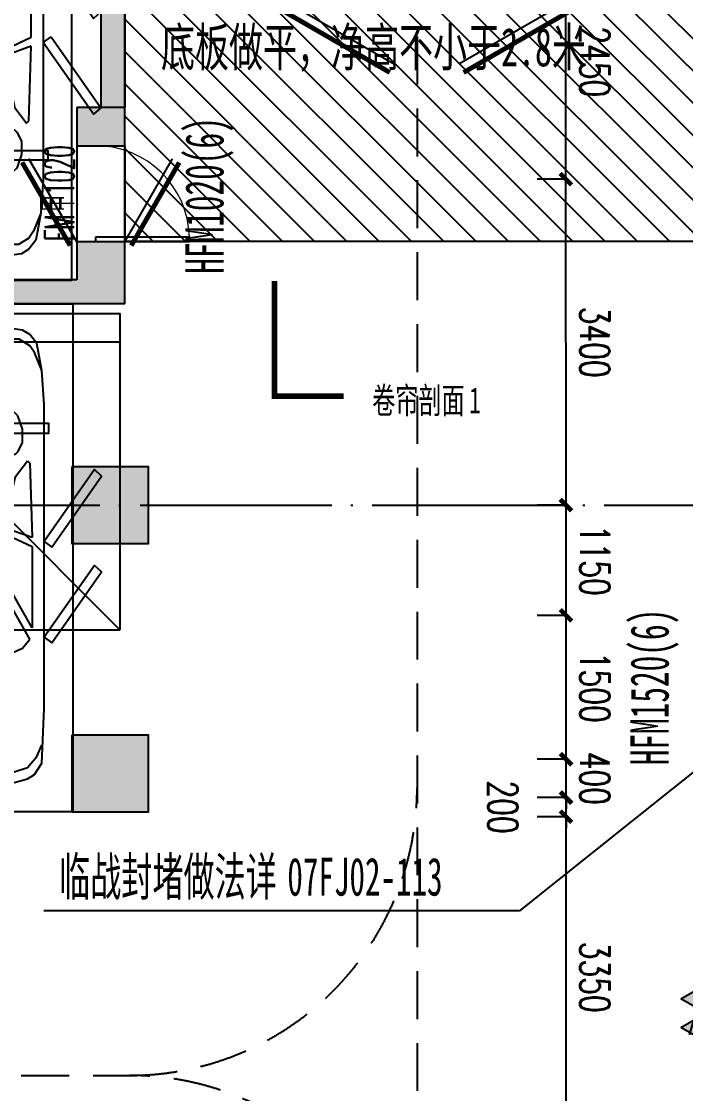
# Model space of a CAD drawing. Header units: millimetres. Extents: x 12325263 to 13848842, y -1463133 to 573208.
# Drawn here: x 12550870 to 12557797, y -1373825 to -1362641 of the extents above; entities that cross this region are included whole.
import ezdxf

# ---------------------------------------------------------------- set-up
doc = ezdxf.new("R2010")
doc.units = ezdxf.units.MM
doc.header["$LTSCALE"] = 1000
for name, pattern in [('DASHED2', [0.375, 0.25, -0.125]), ('DOTE', [2.42, 2, -0.2, 0.02, -0.2]), ('地下室负三层平面图$0$-3F平面$0$$AUDIT_BAD_LTYPE2', [0])]:
    doc.linetypes.add(name, pattern=pattern)
for name, color, linetype in [('#s-灭火器', 20, 'Continuous'), ('A-ANNO-SYMB', 3, 'Continuous'), ('A-ANNO-TEXT', 7, 'Continuous'), ('A-AXIS', 16, 'DOTE'), ('A-COLS', 6, 'Continuous'), ('A-WALL-PATT', 8, 'Continuous'), ('A_WALL(防火墙)', 151, 'Continuous'), ('DOOR_FIRE', 1, 'Continuous'), ('DOOR_FIRE_TEXT', 7, 'Continuous'), ('EQUIP_消火栓', 7, 'Continuous'), ('PUB_DIM', 83, 'Continuous'), ('PUB_HATCH', 8, 'Continuous'), ('PUB_TEXT', 7, 'Continuous'), ('人防墙', 6, 'Continuous'), ('人防平时标注', 42, 'Continuous'), ('人防门', 60, 'Continuous'), ('人防门编号', 73, 'Continuous'), ('商业酒店共享车位', 53, 'Continuous'), ('水沟+分水线', 133, 'Continuous'), ('车道中心线', 6, 'Continuous')]:
    doc.layers.add(name, color=color, linetype=linetype)
doc.styles.add('_TCH_DIM_T3', font='SIMPLEX.shx', dxfattribs={"width": 0.705882, "bigfont": 'GBCBIG.shx'})
doc.styles.add('_TCH_WINDOW', font='SIMPLEX', dxfattribs={"width": 0.7, "height": 3.5, "bigfont": 'GBCBIG'})
doc.styles.add('宋体', font='', dxfattribs={"width": 0.65})
doc.styles.add('宋体-标注', font='', dxfattribs={"width": 0.6})
doc.styles.add('标注宋体', font='', dxfattribs={"width": 0.6})
doc.styles.get('宋体').set_extended_font_data('SimSun')
doc.styles.get('宋体-标注').set_extended_font_data('SimSun')
doc.styles.get('标注宋体').set_extended_font_data('NSimSun')
doc.dimstyles.new('_TCH_ARCH&&120', dxfattribs={"dimtxt": 306, "dimasz": 120, "dimexe": 300, "dimexo": 360, "dimgap": 147, "dimtad": 1, "dimdec": 0, "dimzin": 0, "dimdsep": 46, "dimtxsty": '_TCH_DIM_T3', "dimblk": 'ARCHTICK', "dimcen": 0.09, "dimclrt": 7, "dimazin": 2, "dimtfac": 1, "dimtdec": 0, "dimtix": 1, "dimtmove": 2, "dimatfit": 3, "dimfxl": 1, "dimfxlon": 1, "dimtolj": 1, "dimtzin": 0, "dimarcsym": 0})

# ---------------------------------------------------------------- blocks, each defined once
blk = doc.blocks.new('asdgafgfadagagfdhdagdgfasdgagasdgdfgdsfh$DorLib2D$00000211')
at = {"color": 0}
for p, q in [((-0.5, 0.05), (-0.067, 0.3)), ((0.5, 0.05), (0.067, 0.3))]:
    blk.add_line(p, q, dxfattribs=at)
at = {"color": 0, "const_width": 0.01}
for points in [[(-0.51, 0.0673), (-0.077, 0.3173)], [(0.51, 0.0673), (0.077, 0.3173)]]:
    blk.add_lwpolyline(points, dxfattribs=at)
blk = doc.blocks.new('asdgafgfadagagfdhdagdgfasdgagasdgdfgdsfh$DorLib2D$00000202')
at = {"color": 0}
for p, q in [((-0.5, 0.25), (0.366, 0.75)), ((-0.54, -0.319), (0.326, -0.819)), ((-0.5, -0.25), (0.366, -0.75))]:
    blk.add_line(p, q, dxfattribs=at)
at = {"color": 0, "const_width": 0.05}
blk.add_lwpolyline([(-0.54, 0.319), (0.326, 0.819)], dxfattribs=at)
blk = doc.blocks.new('asdgafgf20230228-rf3')
at = {"layer": 'PUB_HATCH'}
for points in [[(8970, -1500), (8720, -1000), (8720, -3201), (8970, -3201)], [(8470, -3201), (8470, -3602), (8970, -3602), (8970, -3201)], [(8970, -5251), (8970, -4602), (8470, -4602), (8470, -5001)], [(8970, -5251), (8470, -5001), (2800, -5000), (2700, -5084), (2750, -5250)]]:
    blk.add_hatch(color=256, dxfattribs=at).paths.add_polyline_path(points)
at = {"layer": '人防平时标注'}
h = blk.add_hatch(dxfattribs=at)
h.set_pattern_fill('ANSI31', color=8, scale=150, angle=-90)
h.set_pattern_definition([(315, (-2975429.71, 9659587.6), (168.379802, 168.379802), [])])
h.paths.add_polyline_path([(15270, -1500), (15270, -4600), (8970, -4600), (8970, -1500)])
at = {"layer": '人防墙'}
for p, q in [((8720, -1000), (8720, -3201)), ((8970, -1500), (8970, -3201)), ((8470, -3201), (8470, -3602)), ((8970, -3201), (8470, -3201)), ((8970, -3201), (8720, -3201)), ((8970, -3602), (8970, -3201)), ((8470, -3602), (8970, -3602)), ((8970, -4602), (8470, -4602)), ((8470, -4602), (8470, -5001)), ((8970, -5251), (8970, -4602)), ((8470, -5001), (2800, -5000)), ((8970, -5251), (2750, -5250))]:
    blk.add_line(p, q, dxfattribs=at)
at = {"layer": '人防平时标注'}
blk.add_lwpolyline([(15270, -1500), (15270, -4600), (8970, -4600), (8970, -1500)], close=True, dxfattribs=at)
at = {"layer": '人防门'}
for p, q in [((8470, -3602), (8470, -4602)), ((8970, -3602), (8970, -4602))]:
    blk.add_line(p, q, dxfattribs=at)
at = {"layer": '人防门', "const_width": 50}
blk.add_lwpolyline([(7901, -3775), (8401, -4642)], dxfattribs=at)
at = {"layer": '人防门编号'}
for p, q in [((15680, -9513), (13089, -11582)), ((13089, -11582), (8128, -11582))]:
    blk.add_line(p, q, dxfattribs=at)
at = {"layer": '人防门', "ltscale": 1000, "xscale": 5000, "yscale": 5000, "zscale": 500, "rotation": 179.9999347849746}
blk.add_blockref('asdgafgfadagagfdhdagdgfasdgagasdgdfgdsfh$DorLib2D$00000211', (12120, -1250), dxfattribs=at)
at = {"layer": '人防门', "xscale": -1000, "yscale": 1000, "zscale": 500, "rotation": 269.9998371498338}
blk.add_blockref('asdgafgfadagagfdhdagdgfasdgagasdgdfgdsfh$DorLib2D$00000202', (8720, -4102), dxfattribs=at)
at = {"layer": 'PUB_TEXT', "style": '宋体-标注', "width": 0.6}
for s, p in [('临战封堵做法详', (8286, -11424)), ('07FJ02-113', (10667, -11424))]:
    blk.add_text(s, height=396.5, dxfattribs=at).set_placement(p)
at = {"layer": '人防平时标注', "style": '标注宋体', "width": 0.65}
blk.add_text('底板做平，净高不小于2.8米', height=400, rotation=360, dxfattribs=at).set_placement((9349, -2772))
at = {"layer": '人防门编号', "style": '标注宋体', "width": 0.6}
for s, rotation, p in [('HFM1020(6)', 89.9998, (10001, -4936)), ('HFM1520(6)', 90, (14644, -10064, 0))]:
    blk.add_text(s, height=400, rotation=rotation, dxfattribs=at).set_placement(p)
blk = doc.blocks.new('_FZH')
blk.add_lwpolyline([(-0.5, -0.5), (0.5, -0.5), (0.5, 0.5), (-0.5, 0.5)], close=True)
at = {"layer": 'PUB_HATCH'}
blk.add_solid([(-0.5, -0.5), (0.5, -0.5), (-0.5, 0.5), (0.5, 0.5)], dxfattribs=at)
blk = doc.blocks.new('asdgadfg')
at = {"layer": 'A-COLS', "xscale": 800, "yscale": 800, "zscale": 800, "rotation": 270}
for p in [(-52500, 18200), (-52500, 15400)]:
    blk.add_blockref('_FZH', p, dxfattribs=at)
blk = doc.blocks.new('asdfasdgdrg')
at = {"layer": '车道中心线', "linetype": 'DASHED2', "ltscale": 2}
for p, q in [((-44886, -29932), (-44886, -74746)), ((-70764, -59520), (-47886, -59520))]:
    blk.add_line(p, q, dxfattribs=at)
for centre, start, end in [((-47886, -56520), 270, 0.0001), ((-47886, -62520), 0, 90)]:
    blk.add_arc(centre, 3000, start, end, dxfattribs=at)
blk = doc.blocks.new('asdfsfsdf')
at = {"color": 253, "linetype": '地下室负三层平面图$0$-3F平面$0$$AUDIT_BAD_LTYPE2', "transparency": 33554559, "extrusion": (0.000447791, 3.52996e-16, 1)}
for p, q in [((-169, -110, 0), (-500, -141, 0)), ((169, -110, 0), (-169, -110, 0)), ((169, -110, 0), (500, -141, 0)), ((-725, -212, 0), (-825, -329, 0)), ((-500, -141, 0), (-725, -212, 0)), ((500, -141, 0), (725, -212, 0)), ((725, -212, 0), (825, -329, 0)), ((-825, -329, 0), (-875, -447, 0)), ((-350, -259, 0), (-575, -1318, 0)), ((350, -259, 0), (575, -1318, 0)), ((825, -329, 0), (875, -447, 0)), ((0, -1341), (-275, -1365, 0)), ((0, -1341), (275, -1365, 0)), ((-575, -1412, 0), (-675, -1459, 0)), ((-275, -1365, 0), (-575, -1412, 0)), ((275, -1365, 0), (575, -1412, 0)), ((575, -1412, 0), (675, -1459, 0)), ((-675, -1459, 0), (-750, -1553, 0)), ((-750, -1553, 0), (-525, -1953, 0)), ((750, -1553, 0), (525, -1953, 0)), ((675, -1459, 0), (750, -1553, 0)), ((-775, -2518, 0), (-775, -1671, 0)), ((-775, -1671, 0), (-575, -2024, 0)), ((775, -1671, 0), (575, -2024, 0)), ((775, -2518, 0), (775, -1671, 0)), ((-425, -1906, 0), (-275, -1882, 0)), ((-275, -1882, 0), (0, -1859)), ((275, -1882, 0), (0, -1859)), ((425, -1906, 0), (275, -1882, 0)), ((-525, -1953, 0), (-425, -1906, 0)), ((525, -1953, 0), (425, -1906, 0)), ((-575, -2024, 0), (-575, -2612, 0)), ((575, -2024, 0), (575, -2612, 0)), ((-575, -2612, 0), (-775, -2518, 0)), ((575, -2612, 0), (775, -2518, 0)), ((-775, -2612, 0), (-575, -2682, 0)), ((-750, -3388, 0), (-775, -2612, 0)), ((-575, -2682, 0), (-575, -3129, 0)), ((775, -2612, 0), (575, -2682, 0)), ((575, -2682, 0), (575, -3129, 0)), ((750, -3388, 0), (775, -2612, 0)), ((-575, -3129, 0), (-600, -3247, 0)), ((575, -3129, 0), (600, -3247, 0)), ((-600, -3247, 0), (-725, -3412, 0)), ((600, -3247, 0), (725, -3412, 0)), ((-725, -3412, 0), (-750, -3388, 0)), ((725, -3412, 0), (750, -3388, 0)), ((-625, -3506, 0), (-675, -3600, 0)), ((-600, -3482, 0), (-625, -3506, 0)), ((-575, -3482, 0), (-600, -3482, 0)), ((-550, -3506, 0), (-575, -3482, 0)), ((-500, -3529, 0), (-550, -3506, 0)), ((-275, -3553, 0), (-500, -3529, 0)), ((0, -3553), (-275, -3553, 0)), ((0, -3553), (275, -3553, 0)), ((275, -3553, 0), (500, -3529, 0)), ((500, -3529, 0), (550, -3506, 0)), ((550, -3506, 0), (575, -3482, 0)), ((575, -3482, 0), (600, -3482, 0)), ((600, -3482, 0), (625, -3506, 0)), ((625, -3506, 0), (675, -3600, 0)), ((-675, -3600, 0), (-675, -3741, 0)), ((675, -3600, 0), (675, -3741, 0)), ((-675, -3741, 0), (-625, -3882, 0)), ((675, -3741, 0), (625, -3882, 0)), ((-625, -3882, 0), (-550, -3953, 0)), ((625, -3882, 0), (550, -3953, 0)), ((-550, -3953, 0), (-200, -4024, 0)), ((-200, -4024, 0), (0, -4024)), ((200, -4024, 0), (0, -4024)), ((550, -3953, 0), (200, -4024, 0)), ((-875, -4353, 0), (-800, -4541, 0)), ((875, -4353, 0), (800, -4541, 0)), ((-800, -4541, 0), (-750, -4612, 0)), ((800, -4541, 0), (750, -4612, 0)), ((-750, -4612, 0), (-641, -4680, 0)), ((641, -4680, 0), (-641, -4680, 0)), ((750, -4612, 0), (641, -4680, 0))]:
    blk.add_line(p, q, dxfattribs=at)
for points in [[(-475, -24), (-150, 0), (150, 0), (475, -24), (725, -94), (800, -141), (875, -259), (900, -824), (900, -4000), (875, -4353), (825, -4635), (750, -4729), (675, -4776), (500, -4800), (-500, -4800), (-675, -4776), (-750, -4729), (-825, -4635), (-875, -4353), (-900, -4000), (-900, -824), (-875, -259), (-800, -141), (-725, -94)], [(-982, -1513), (-1500, -2253), (-1425, -2321), (-900, -1571)]]:
    blk.add_lwpolyline(points, close=True, dxfattribs=at)
at = {"color": 253, "linetype": '地下室负三层平面图$0$-3F平面$0$$AUDIT_BAD_LTYPE2', "transparency": 33554559, "extrusion": (0.000447791, 3.52996e-16, 1), "elevation": 0}
for points in [[(982, -1513), (1500, -2253), (1425, -2321), (900, -1571)], [(-900, -2571), (-982, -2513), (-1500, -3253), (-1425, -3321)], [(982, -2513), (1500, -3253), (1425, -3321), (900, -2571)]]:
    blk.add_lwpolyline(points, close=True, dxfattribs=at)
blk = doc.blocks.new('A$C06465456')
for points in [[(0, 5300), (2400, 5300), (2400, 0), (0, 0)], [(250, 4050), (250, 3950), (2150, 3950), (2150, 4050)]]:
    blk.add_lwpolyline(points, close=True)
at = {"xscale": -1, "rotation": 180}
blk.add_blockref('asdfsfsdf', (1200, 250), dxfattribs=at)
blk = doc.blocks.new('灭火器')
at = {"layer": '#s-灭火器', "ltscale": 1000}
for points in [[(292444, 59707), (292144, 59707), (292294, 59447)], [(292744, 59707), (292444, 59707), (292594, 59447)]]:
    blk.add_hatch(color=256, dxfattribs=at).paths.add_polyline_path(points)
for points in [[(292294, 59447), (292444, 59707), (292144, 59707)], [(292594, 59447), (292744, 59707), (292444, 59707)]]:
    blk.add_lwpolyline(points, close=True, dxfattribs=at)
blk = doc.blocks.new('$TWTSYS$00000508')
for p, q in [((-0.5, 0.5), (0.324, 1.224)), ((-0.5, 0.5), (-0.5, -0.5)), ((-0.5, -0.5), (0.5, 0.5)), ((0.5, 0.5), (-0.5, 0.5)), ((0.5, -0.5), (0.5, 0.5)), ((-0.5, -0.5), (0.5, -0.5))]:
    blk.add_line(p, q)
blk.add_solid([(0.5, -0.5), (0.5, 0.5), (-0.5, -0.5)])
blk = doc.blocks.new('消火栓')
at = {"layer": '#s-灭火器', "rotation": 180.0000000000001}
blk.add_blockref('灭火器', (12864422, 734932), dxfattribs=at)
at = {"layer": 'EQUIP_消火栓', "xscale": 700, "yscale": 240, "zscale": 700}
blk.add_blockref('$TWTSYS$00000508', (12571978, 675105), dxfattribs=at)
blk = doc.blocks.new('asdfsadfasdfsa')
at = {"xscale": -1, "rotation": 90}
blk.add_blockref('消火栓', (675035, 12554428, 0), dxfattribs=at)
blk = doc.blocks.new('qlzw')
at = {"layer": 'A-AXIS'}
blk.add_line((12411416.8, 1014189.8), (12486866.8, 1014189.8), dxfattribs=at)
blk = doc.blocks.new('_ArchTick')
at = {"color": 0, "linetype": 'ByBlock', "const_width": 0.4}
blk.add_lwpolyline([(-0.5, -0.5), (0.5, 0.5)], dxfattribs=at)
blk = doc.blocks.new('*D3520')
at = {"layer": 'Defpoints', "color": 0, "transparency": 16777216}
for p in [(12556549, -1361837), (12557796, -1361837), (12557796, -1364287)]:
    blk.add_point(p, dxfattribs=at)
at = {"layer": 'PUB_DIM', "color": 0, "lineweight": -2, "transparency": 16777216}
for p, q in [((12556550, -1361837), (12556249, -1361837)), ((12556549, -1364287), (12556549, -1361837)), ((12556550, -1364287), (12556249, -1364287))]:
    blk.add_line(p, q, dxfattribs=at)
at = {"layer": 'PUB_DIM', "color": 0, "lineweight": -2, "transparency": 16777216, "xscale": 120, "yscale": 120, "zscale": 120}
for p, rotation in [((12556549, -1361837), 90.00314228515572), ((12556549, -1364287), 270.0031422851557)]:
    blk.add_blockref('_ArchTick', p, dxfattribs=dict(at, rotation=rotation))
at = {"layer": 'PUB_DIM', "color": 7, "transparency": 16777216, "insert": (12556849, -1363062), "char_height": 306, "attachment_point": 5, "rotation": 270.0031, "style": '_TCH_DIM_T3'}
blk.add_mtext('\\A1;2450', dxfattribs=at)
blk = doc.blocks.new('*D3521')
at = {"layer": 'Defpoints', "color": 0, "transparency": 16777216}
for p in [(12556549, -1364287), (12557796, -1364287), (12557796, -1367687)]:
    blk.add_point(p, dxfattribs=at)
at = {"layer": 'PUB_DIM', "color": 0, "lineweight": -2, "transparency": 16777216}
for p, q in [((12556550, -1364287), (12556249, -1364287)), ((12556550, -1367687), (12556549, -1364287)), ((12556551, -1367687), (12556250, -1367687))]:
    blk.add_line(p, q, dxfattribs=at)
at = {"layer": 'PUB_DIM', "color": 0, "lineweight": -2, "transparency": 16777216, "xscale": 120, "yscale": 120, "zscale": 120}
for p, rotation in [((12556549, -1364287), 90.00314228513061), ((12556550, -1367687), 270.0031422851307)]:
    blk.add_blockref('_ArchTick', p, dxfattribs=dict(at, rotation=rotation))
at = {"layer": 'PUB_DIM', "color": 7, "transparency": 16777216, "insert": (12556849, -1365987), "char_height": 306, "attachment_point": 5, "rotation": 270.0031, "style": '_TCH_DIM_T3'}
blk.add_mtext('\\A1;3400', dxfattribs=at)
blk = doc.blocks.new('*D3522')
at = {"layer": 'Defpoints', "color": 0, "transparency": 16777216}
for p in [(12556550, -1367687), (12557796, -1367687), (12557796, -1368837)]:
    blk.add_point(p, dxfattribs=at)
at = {"layer": 'PUB_DIM', "color": 0, "lineweight": -2, "transparency": 16777216}
for p, q in [((12556551, -1367687), (12556250, -1367687)), ((12556550, -1368837), (12556550, -1367687)), ((12556551, -1368837), (12556250, -1368837))]:
    blk.add_line(p, q, dxfattribs=at)
at = {"layer": 'PUB_DIM', "color": 0, "lineweight": -2, "transparency": 16777216, "xscale": 120, "yscale": 120, "zscale": 120}
for p, rotation in [((12556550, -1367687), 90.00314228513656), ((12556550, -1368837), 270.0031422851366)]:
    blk.add_blockref('_ArchTick', p, dxfattribs=dict(at, rotation=rotation))
at = {"layer": 'PUB_DIM', "color": 7, "transparency": 16777216, "insert": (12556850, -1368262), "char_height": 306, "attachment_point": 5, "rotation": 270.0031, "style": '_TCH_DIM_T3'}
blk.add_mtext('\\A1;1150', dxfattribs=at)
blk = doc.blocks.new('*D3523')
at = {"layer": 'Defpoints', "color": 0, "transparency": 16777216}
for p in [(12556550, -1368837), (12557796, -1368837), (12557796, -1370337)]:
    blk.add_point(p, dxfattribs=at)
at = {"layer": 'PUB_DIM', "color": 0, "lineweight": -2, "transparency": 16777216}
for p, q in [((12556551, -1368837), (12556250, -1368837)), ((12556550, -1370337), (12556550, -1368837)), ((12556551, -1370337), (12556250, -1370337))]:
    blk.add_line(p, q, dxfattribs=at)
at = {"layer": 'PUB_DIM', "color": 0, "lineweight": -2, "transparency": 16777216, "xscale": 120, "yscale": 120, "zscale": 120}
for p, rotation in [((12556550, -1368837), 90.00314228513301), ((12556550, -1370337), 270.003142285133)]:
    blk.add_blockref('_ArchTick', p, dxfattribs=dict(at, rotation=rotation))
at = {"layer": 'PUB_DIM', "color": 7, "transparency": 16777216, "insert": (12556850, -1369587), "char_height": 306, "attachment_point": 5, "rotation": 270.0031, "style": '_TCH_DIM_T3'}
blk.add_mtext('\\A1;1500', dxfattribs=at)
blk = doc.blocks.new('*D3524')
at = {"layer": 'Defpoints', "color": 0, "transparency": 16777216}
for p in [(12556550, -1370337), (12557796, -1370337), (12557796, -1370737)]:
    blk.add_point(p, dxfattribs=at)
at = {"layer": 'PUB_DIM', "color": 0, "lineweight": -2, "transparency": 16777216}
for p, q in [((12556550, -1370337), (12556550, -1370217)), ((12556551, -1370337), (12556250, -1370337)), ((12556550, -1370737), (12556550, -1370337)), ((12556551, -1370737), (12556250, -1370737)), ((12556550, -1370737), (12556550, -1370857))]:
    blk.add_line(p, q, dxfattribs=at)
at = {"layer": 'PUB_DIM', "color": 0, "lineweight": -2, "transparency": 16777216, "xscale": 120, "yscale": 120, "zscale": 120}
for p, rotation in [((12556550, -1370337), 270.003142285216), ((12556550, -1370737), 90.00314228521601)]:
    blk.add_blockref('_ArchTick', p, dxfattribs=dict(at, rotation=rotation))
at = {"layer": 'PUB_DIM', "color": 7, "transparency": 16777216, "insert": (12556850, -1370537), "char_height": 306, "attachment_point": 5, "rotation": 270.0031, "style": '_TCH_DIM_T3'}
blk.add_mtext('\\A1;400', dxfattribs=at)
blk = doc.blocks.new('*D3525')
at = {"layer": 'Defpoints', "color": 0, "transparency": 16777216}
for p in [(12556550, -1370737), (12557796, -1370737), (12557796, -1370937)]:
    blk.add_point(p, dxfattribs=at)
at = {"layer": 'PUB_DIM', "color": 0, "lineweight": -2, "transparency": 16777216}
for p, q in [((12556550, -1370737), (12556550, -1370617)), ((12556551, -1370737), (12556250, -1370737)), ((12556550, -1370937), (12556550, -1370737)), ((12556551, -1370937), (12556250, -1370937)), ((12556550, -1370937), (12556550, -1371057))]:
    blk.add_line(p, q, dxfattribs=at)
at = {"layer": 'PUB_DIM', "color": 0, "lineweight": -2, "transparency": 16777216, "xscale": 120, "yscale": 120, "zscale": 120}
for p, rotation in [((12556550, -1370737), 270.0031422851164), ((12556550, -1370937), 90.00314228511637)]:
    blk.add_blockref('_ArchTick', p, dxfattribs=dict(at, rotation=rotation))
at = {"layer": 'PUB_DIM', "color": 7, "transparency": 16777216, "insert": (12555890, -1370837), "char_height": 306, "attachment_point": 5, "rotation": 270.0031, "style": '_TCH_DIM_T3'}
blk.add_mtext('\\A1;200', dxfattribs=at)
blk = doc.blocks.new('*D3526')
at = {"layer": 'Defpoints', "color": 0, "transparency": 16777216}
for p in [(12556550, -1370937), (12557796, -1370937), (12557797, -1374287)]:
    blk.add_point(p, dxfattribs=at)
at = {"layer": 'PUB_DIM', "color": 0, "lineweight": -2, "transparency": 16777216}
for p, q in [((12556551, -1370937), (12556250, -1370937)), ((12556550, -1374287), (12556550, -1370937)), ((12556551, -1374287), (12556250, -1374287))]:
    blk.add_line(p, q, dxfattribs=at)
at = {"layer": 'PUB_DIM', "color": 0, "lineweight": -2, "transparency": 16777216, "xscale": 120, "yscale": 120, "zscale": 120}
for p, rotation in [((12556550, -1370937), 90.00314228514192), ((12556550, -1374287), 270.0031422851419)]:
    blk.add_blockref('_ArchTick', p, dxfattribs=dict(at, rotation=rotation))
at = {"layer": 'PUB_DIM', "color": 7, "transparency": 16777216, "insert": (12556850, -1372612), "char_height": 306, "attachment_point": 5, "rotation": 270.0031, "style": '_TCH_DIM_T3'}
blk.add_mtext('\\A1;3350', dxfattribs=at)
blk = doc.blocks.new('$DorLib2D$00000001')
for p, q in [((0.45, 0.975), (0.5, 0.975)), ((0.45, 0), (0.45, 0.975)), ((0.5, 0), (0.5, 0.975)), ((0.5, 0), (0.45, 0))]:
    blk.add_line(p, q)
at = {"lineweight": 13}
blk.add_arc((0.475, 0), 0.975, 91.4693, 180, dxfattribs=at)

msp = doc.modelspace()

# ---------------------------------------------------------------- hatches: boundary and pattern name
at = {"layer": 'A-WALL-PATT'}
h = msp.add_hatch(dxfattribs=at)
h.set_pattern_fill('ANSI37', color=252, scale=400)
h.set_pattern_definition([(45, (0, 0), (-449.012806, 449.012806), []), (135, (0, 0), (-449.012806, -449.012806), [])])
h.paths.add_polyline_path([(12504241.6, -1283958), (12637591.6, -1283958), (12637591.6, -1405608), (12504241.6, -1405608)])
h.paths.add_polyline_path([(12536667.4, -1284257.5), (12508912.2, -1303721.7), (12510476.6, -1305952.6), (12510476.6, -1360683.5), (12523697, -1360697.5), (12523657.2, -1398386.8), (12613949.5, -1398386.7), (12628138.6, -1317575.9), (12611264, -1314613), (12574996.8, -1314613), (12574997.8, -1307236.8), (12568296.8, -1307236.8), (12568296.8, -1310085.9), (12554779.2, -1310084.1)], flags=16)

# ---------------------------------------------------------------- linework, layer by layer
at = {"layer": 'A-ANNO-SYMB', "const_width": 60}
msp.add_lwpolyline([(12554230, -1366550), (12553510, -1366550), (12553510, -1365350)], dxfattribs=at)
at = {"layer": '水沟+分水线'}
for p in [(12548896.8, -1365986.8), (12551896.8, -1365986.8), (12524191.6, -1368986.8)]:
    msp.add_line(p, (12551896.8, -1368986.8), dxfattribs=at)
msp.add_lwpolyline([(12538576.8, -1365686.8), (12551896.8, -1365686.8), (12551896.8, -1365986.8), (12538576.8, -1365986.8)], dxfattribs=at)

# ---------------------------------------------------------------- block references
for name, p in [('asdgadfg', (12604296.8, -1385886.8)), ('asdfsadfasdfsa', (12558196.8, -1355436.8)), ('asdfasdgdrg', (12599882.7, -1314116.3))]:
    msp.add_blockref(name, p)
at = {"layer": 'A_WALL(防火墙)'}
msp.add_blockref('qlzw', (133430, -2381876.5), dxfattribs=at)
at = {"layer": 'DOOR_FIRE', "xscale": 1000, "yscale": 1000, "zscale": 100, "rotation": 270}
msp.add_blockref('$DorLib2D$00000001', (12551646.8, -1364438.3), dxfattribs=at)
at = {"layer": '人防墙'}
msp.add_blockref('asdgafgf20230228-rf3', (12542976.8, -1360336.8), dxfattribs=at)
at = {"layer": '商业酒店共享车位', "xscale": -1, "rotation": 180}
msp.add_blockref('A$C06465456', (12548996.8, -1360038.6), dxfattribs=at)
at = {"layer": '商业酒店共享车位'}
msp.add_blockref('A$C06465456', (12549006.8, -1370886.8), dxfattribs=at)

# ---------------------------------------------------------------- texts
at = {"layer": 'A-ANNO-TEXT', "style": '宋体', "width": 0.65}
for s, p in [('卷帘剖面', (12554528.4, -1366730)), ('1', (12555539.5, -1366730))]:
    msp.add_text(s, height=271.9, dxfattribs=at).set_placement(p)
at = {"layer": 'DOOR_FIRE_TEXT', "style": '_TCH_WINDOW'}
for s, height, width, p in [('1020', 306, 0.494118, (12551421, -1364450.7)), ('甲', 347.2, 0.7, (12551421, -1364627.6)), ('FM', 306, 0.494118, (12551421, -1364930))]:
    msp.add_text(s, height=height, rotation=90, dxfattribs=dict(at, width=width)).set_placement(p)

# ---------------------------------------------------------------- dimensions: what is measured, and where the dimension line sits
at = {"layer": 'PUB_DIM'}
for p1, p2, picture, middle in [((12557796.1, -1364286.8), (12557796, -1361837), '*D3520', (12556849.3, -1363062)), ((12557796.3, -1367686.8), (12557796.1, -1364286.8), '*D3521', (12556849.5, -1365986.8)), ((12557796.4, -1368836.9), (12557796.3, -1367686.8), '*D3522', (12556849.6, -1368261.9)), ((12557796.5, -1370336.8), (12557796.4, -1368836.9), '*D3523', (12556849.6, -1369586.9)), ((12557796.5, -1370736.9), (12557796.5, -1370336.8), '*D3524', (12556849.7, -1370536.9)), ((12557796.7, -1374286.8), (12557796.5, -1370936.8), '*D3526', (12556849.8, -1372611.9))]:
    dim = msp.add_aligned_dim(p1=p1, p2=p2, distance=1246.8, dimstyle='_TCH_ARCH&&120', dxfattribs=at)
    dim.commit()
    dim.dimension.update_dxf_attribs({"geometry": picture, "text_midpoint": middle})
dim = msp.add_linear_dim(base=(12556549.7, -1370736.9), p1=(12557796.5, -1370936.8), p2=(12557796.5, -1370736.9), angle=90.00314, dimstyle='_TCH_ARCH&&120', dxfattribs=at)
dim.commit()
dim.dimension.update_dxf_attribs({"geometry": '*D3525', "text_midpoint": (12555889.7, -1370837), "dimtype": 129})

doc.saveas('drawing.dxf')
